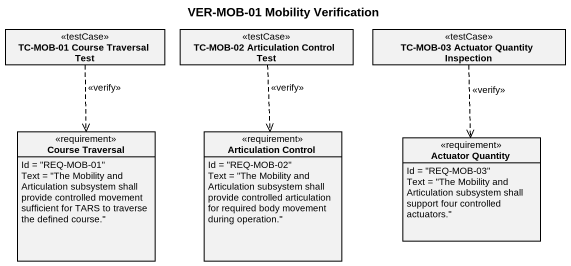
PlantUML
@startuml
title VER-MOB-01 Mobility Verification
hide circle
hide empty members
class "TC-MOB-01 Course Traversal Test" as TC_MOB_01_Course_Traversal <<testCase>>
class "TC-MOB-02 Articulation Control Test" as TC_MOB_02_Articulation <<testCase>>
class "TC-MOB-03 Actuator Quantity Inspection" as TC_MOB_03_Actuator_Quantity <<testCase>>
class "Course Traversal" as Course_Traversal <<requirement>> {
  Id = "REQ-MOB-01"
  Text = "The Mobility and Articulation subsystem shall provide controlled movement sufficient for TARS to traverse the defined course."
}
class "Articulation Control" as Articulation_Control <<requirement>> {
  Id = "REQ-MOB-02"
  Text = "The Mobility and Articulation subsystem shall provide controlled articulation for required body movement during operation."
}
class "Actuator Quantity" as Actuator_Quantity <<requirement>> {
  Id = "REQ-MOB-03"
  Text = "The Mobility and Articulation subsystem shall support four controlled actuators."
}
TC_MOB_01_Course_Traversal ..> Course_Traversal : <<verify>>
TC_MOB_02_Articulation ..> Articulation_Control : <<verify>>
TC_MOB_03_Actuator_Quantity ..> Actuator_Quantity : <<verify>>
@enduml
